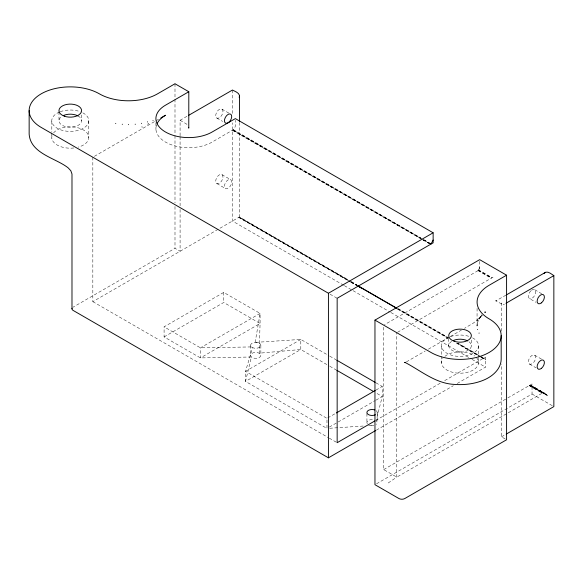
<?xml version="1.0" encoding="UTF-8"?>
<svg xmlns="http://www.w3.org/2000/svg" width="583" height="583" viewBox="0 0 583 583"><rect width="100%" height="100%" fill="white"/><g stroke="black" fill="none" stroke-linecap="round" stroke-linejoin="round"><path stroke-width="0.44" stroke-dasharray="2.92 2.19" d="M546.395 394.429L544.165 393.037L542.212 393.168L396.783 477.134L383.694 469.577L383.694 325.154M479.678 261.366L479.678 269.703L384.481 324.702M457.225 383.461L485.493 367.144L485.493 357.087L444.071 380.983M505.133 438.933L501.497 436.835L501.511 363.996M501.526 331.217L501.533 302.992A4.11 2.376 -60 0 0 504.404 304.166M376.538 483.788L532.039 394.013L532.039 383.957L507.902 397.868M481.711 314.638L481.587 314.798M477.083 325.467L477.032 325.992L477.083 308.363M477.032 325.992L477.63 321.729L477.426 322.749L478.993 319.09L478.76 319.535L481.31 316.044L480.939 316.496M255.165 342.359L260.076 313.406L223.719 292.411L164.093 326.837L164.093 336.916L200.45 357.904L251.39 357L245.53 381.413L326.976 428.439L326.976 418.361L245.53 371.342L252.57 347.657A5.145 2.966 0 0 0 260.521 346.36A5.145 2.966 0 0 0 256.039 342.345L255.165 342.359A5.145 2.966 0 0 0 251.39 346.921L200.45 347.832L164.093 326.837M479.663 266.883L479.372 268.056A4.015 2.317 -60 0 1 478.461 269.82L477.441 270.993M482.272 315.111L478.701 318.661L481.653 315.775M482.243 315.192L473.884 322.734L464.52 328.316M156.608 124.777A32.91 18.999 0 0 0 173.151 145.386A32.91 18.999 0 0 0 212.081 142.114L233.338 129.674A4.11 2.376 -60 0 0 235.35 125.323L235.35 120.28M388.183 482.994L396.783 477.134L396.783 332.711M94.388 156.324L155.377 121.111M156.164 120.659L158.503 119.304M180.089 135.744L180.089 120.28L187.901 115.769M180.089 209.428L180.089 251.273L174.995 248.329L73.196 307.11A4.11 2.376 0 0 0 72.773 307.387M92.828 157.228L92.828 301.651L239.467 216.985L348.255 279.796M164.093 336.916L223.719 302.49L260.076 323.478L259.187 353.203L300.799 349.509L328.987 365.789M397.57 332.259L494.041 276.561M505.935 295.173L495.805 300.886L502.349 304.37M406.417 361.868L425.262 350.988M428.403 349.173L449.602 336.93M450.389 336.478L461.379 330.131M327.755 417.909L336.318 412.968M376.013 390.049L382.237 386.456L382.237 396.527L376.13 420.744A5.145 2.966 0 0 1 375.991 424.475M329.308 427.091L375.233 400.572M376.013 400.127L382.237 396.527L375.977 392.913M375.678 420.474L440.923 382.798M376.334 430.167L453.297 385.735M383.694 469.577L507.115 398.32M501.497 436.835L505.403 434.575M542.977 392.92L529.816 385.276L531.164 385.407A4.11 2.376 -60 0 1 531.885 386.318L547.539 395.762L532.017 386.777M483.307 358.407L484.633 358.538L485.471 359.813M329.686 428.257L364.062 425.976M368.587 425.677L371.298 425.495M256.039 342.345L300.799 339.43L328.987 355.71M252.57 347.657L251.39 346.921M529.816 385.276L543.254 392.898M531.922 386.42L546.992 395.055L530.042 385.261M478.461 269.82L492.125 277.668M422.019 239.263L232.901 130.053L420.737 238.09M423.892 239.904L430.997 243.993M232.442 130.359L421.895 239.336M422.69 239.795L429.001 243.424M222.087 109.218A5.145 2.966 -60 0 1 220.068 117.27A5.145 2.966 -60 0 1 215.907 114.21A5.145 2.966 -60 0 1 222.087 109.218L229.352 113.415M534.764 289.744L542.037 293.941M216.84 118.05L222.655 121.41M530.822 290.83A5.145 2.966 -60 0 0 529.517 298.576L536.061 302.351M478.279 270.06L491.804 277.851M478.089 270.293L491.498 278.033M477.871 270.534L491.192 278.208M233.338 129.674L420.839 238.002M423.994 239.824L431.085 243.92M232.901 130.053L422.187 239.147M422.974 239.606L430.859 244.146M422.806 239.715L430.684 244.27M180.089 120.28L185.904 123.64A4.11 2.376 60 0 1 187.959 125.811M222.087 174.711A5.145 2.966 -60 0 1 220.068 182.763A5.145 2.966 -60 0 1 215.907 179.702A5.145 2.966 -60 0 1 222.087 174.711L230.81 179.746A5.145 2.966 -60 0 1 228.798 187.799A5.145 2.966 -60 0 1 224.637 184.745A5.145 2.966 -60 0 1 230.81 179.746M534.764 355.236A5.145 2.966 -60 0 1 532.753 363.289A5.145 2.966 -60 0 1 528.592 360.228A5.145 2.966 -60 0 1 534.764 355.236L542.037 359.434M216.84 183.543L225.563 188.579M529.517 364.069L536.061 367.844M351.403 281.618L356.927 284.803M397.919 308.473L447.584 337.142M457.83 343.059L479.904 355.805M480.691 356.257L484.633 358.538M530.836 385.268L545.127 393.459M530.654 385.232L544.165 393.037M530.246 385.225L543.553 392.913M350.215 281.443L239.015 217.248L350.303 281.633M351.01 281.902L357.313 285.539M397.54 308.764L448.014 337.9L397.584 308.735M238.68 217.444L349.858 281.618M350.645 282.077L356.956 285.714M397.169 308.932L448.422 338.519M456.307 343.066L479.962 356.723M480.749 357.175L485.479 359.908M529.124 385.618L542.212 393.168M343.598 285.218L232.442 221.044L232.442 122.802M344.385 285.67L352.27 290.225M353.058 290.677L390.107 312.073M390.894 312.524L471.304 358.946M472.092 359.405L485.493 367.144M532.039 394.013L552.29 405.702M330.058 294.196L337.156 298.285M329.774 356.162L336.034 359.777M375.977 382.834L382.237 386.456M329.774 366.241L336.034 369.855M92.828 301.651L328.484 437.702M329.271 438.161L337.156 442.708M530.464 385.217L543.852 392.957M239.154 217.167L350.288 281.4M351.083 281.859L357.386 285.502M351.083 282.092L357.357 285.714M529.4 385.465L542.452 393.051M529.626 385.356L542.707 392.971M478.556 345.952L478.556 357.445M478.556 358.326L478.556 362.75M471.355 339.991L471.355 345.865M448.757 338.585L448.757 346.142M441.571 346.411L441.571 355.244M441.571 356.133L441.571 363.202M377.201 412.545L377.201 422.624M366.926 413.515L366.926 422.748M260.856 345.376L260.856 355.448A5.145 2.966 0 0 1 253.044 357.926A5.145 2.966 0 0 1 253.233 352.788A5.145 2.966 0 0 1 260.856 355.448M250.581 345.5L250.581 355.579M239.467 122.437L239.467 216.985M232.442 90.052L232.442 113.707M223.719 292.411L223.719 302.49M180.089 136.655L180.089 205.792M174.995 83.755L174.995 98.308M174.995 99.212L174.995 134.673M174.995 135.584L174.995 202.869M174.995 206.506L174.995 248.329M155.931 122.743L155.931 129.462M88.791 120.929L88.791 137.719M81.591 114.96L81.591 120.841M58.992 111.885L58.992 121.118M51.814 121.381L51.814 131.991M51.814 132.873L51.814 138.178M53.585 132.888A18.51 10.683 0 0 1 83.376 129.936A18.51 10.683 0 0 1 78.268 147.135M73.801 147.987A18.51 10.683 0 0 1 52.477 134.586M476.391 357.51A18.51 10.683 0 0 1 460.964 373.193A18.51 10.683 0 0 1 442.92 358.465M444.931 356.351A18.51 10.683 0 0 1 474.693 355.987M376.13 410.665A5.145 2.966 0 0 1 375.991 414.396M531.419 290.305A5.145 2.966 -60 0 1 535.515 293.315A5.145 2.966 -60 0 1 529.517 298.576M82.808 112.832A18.51 10.683 0 0 1 82.997 128.471A18.51 10.683 0 0 1 55.968 127.473A18.51 10.683 0 0 1 59.597 111.98M60.246 111.725A18.51 10.683 0 0 1 80.323 111.725M472.565 337.856A18.51 10.683 0 0 1 473.01 353.356A18.51 10.683 0 0 1 446.177 352.81A18.51 10.683 0 0 1 448.516 337.368M450.674 336.515A18.51 10.683 0 0 1 470.08 336.748M77.94 115.893A11.31 6.53 0 0 1 78.508 125.185A11.31 6.53 0 0 1 62.403 125.381A11.31 6.53 0 0 1 62.286 116.083M468.994 341.733A11.31 6.53 0 0 1 467.34 350.718A11.31 6.53 0 0 1 451.716 350.15A11.31 6.53 0 0 1 452.044 341.113M373.871 425.335A5.145 2.966 0 0 1 370.445 425.379M367.326 423.724A5.145 2.966 0 0 1 368.42 420.46A5.145 2.966 0 0 1 374.075 419.826M122.175 124.019L122.168 124.573L122.175 124.019M115.857 123.159L115.842 123.713L115.857 123.159M479.058 332.849L479.015 333.389L479.058 332.849M479.182 318.092L479.131 318.602L479.182 318.092M477.564 329.206L477.513 329.73L477.564 329.206M477.105 320.657L477.572 320.497L477.105 320.657M481.011 316.401L479.867 317.633L481.471 315.928L481.011 316.401M153.074 120.637L152.95 120.193L153.074 120.637M148.548 123.72L147.791 124.157L148.548 123.72M260.076 313.406L200.45 347.832L200.45 357.904L260.076 323.478L260.076 313.406M300.799 339.43L245.53 371.342L245.53 381.413L300.799 349.509L300.799 339.43M142.114 127.247L141.96 126.737L142.114 127.247M147.412 121.628L147.433 122.182L147.412 121.628M496.271 300.806L495.805 300.886L496.271 300.806M141.429 123.086L141.443 123.64L141.429 123.086M135.125 123.982L135.132 124.543L135.125 123.982M128.654 124.303L128.654 124.857L128.654 124.303M480.348 356.57L457.473 343.365L480.348 356.57M483.504 358.392L481.135 357.022L483.504 358.392"/><path stroke-width="0.87" d="M374.891 420.926L337.156 442.708L337.156 298.285L433.14 242.834L433.14 232.792L328.426 293.249L41.196 127.422A41.138 23.75 0 0 1 41.196 93.834A41.138 23.75 0 0 1 99.372 93.834A41.138 23.75 0 0 0 157.541 93.834L174.995 83.755L188.812 91.735L188.775 128.136A4.11 2.376 60 0 0 188.673 127.56M188.681 115.317L232.442 90.052C235.292 91.575 240.881 93.244 239.263 97.66M433.125 240.05L431.085 243.92M543.852 273.514C546.869 269.9 551.103 273.908 553.85 275.621L553.85 406.606L506.182 434.124M188.812 91.735L165.543 105.166A32.91 18.999 0 0 0 165.543 132.035A32.91 18.999 0 0 0 212.081 132.035L235.35 118.604L433.14 232.792M160.85 117.955L165.543 115.245A32.91 18.999 0 0 0 157.272 123.261M374.964 320.118L479.678 259.661L506.583 275.198L506.583 439.771L404.784 498.545A4.11 2.376 0 0 1 398.961 498.545L374.964 484.692L374.964 320.118L430.961 352.445A41.138 23.75 0 0 0 489.13 352.445A41.138 23.75 0 0 0 489.13 318.857A41.138 23.75 0 0 1 489.13 285.276L506.583 275.198M506.714 294.721L545.127 272.545M505.971 303.262L553.85 275.621M336.318 412.968L375.233 390.501M72.037 308.414A4.11 2.376 0 0 0 73.196 310.462L328.426 457.823L375.547 430.618M405.63 362.32L404.908 362.48L405.63 362.728C421.108 370.905 435.596 383.366 453.873 384.372C463.9 385.188 474.168 384.015 483.518 380.189C492.176 376.64 501.037 369.294 501.183 359.164L501.183 335.655M358.108 285.998L396.746 308.305M336.821 360.228L375.19 382.382M336.821 370.307L373.623 391.557M358.173 285.954L396.797 308.276M358.137 286.173L361.271 287.987M328.426 293.249L328.426 457.823M239.467 96.078L239.467 121.534M71.986 308.786L71.986 174.04L70.835 170.761L68.226 167.926C56.004 158.044 30.542 153.774 29.15 134.134L29.15 110.624M375.372 414.753A5.145 2.966 0 0 1 368.478 414.615A5.145 2.966 0 0 1 368.033 410.636A5.145 2.966 0 0 1 374.847 409.987M63.751 115.368A11.31 6.53 0 0 1 77.94 115.893M453.516 340.399A11.31 6.53 0 0 1 467.697 340.917M485.107 311.963L485.071 312.466L485.107 311.963M405.374 362.524L404.908 362.48L405.374 362.524M64.422 116.214A11.31 6.53 0 0 0 81.591 110.763A11.31 6.53 0 0 0 64.837 104.904A11.31 6.53 0 0 0 64.422 116.214M454.186 341.237A11.31 6.53 0 0 0 471.355 335.793A11.31 6.53 0 0 0 454.602 329.927A11.31 6.53 0 0 0 454.186 341.237M541.476 368.325A5.145 2.966 -60 0 0 543.487 360.272A5.145 2.966 -60 0 0 537.315 365.271A5.145 2.966 -60 0 0 541.476 368.325M541.476 302.832A5.145 2.966 -60 0 0 543.487 294.779A5.145 2.966 -60 0 0 537.315 299.771A5.145 2.966 -60 0 0 541.476 302.832M228.798 122.306A5.145 2.966 -60 0 0 230.81 114.253A5.145 2.966 -60 0 0 224.637 119.253A5.145 2.966 -60 0 0 228.798 122.306"/></g></svg>
